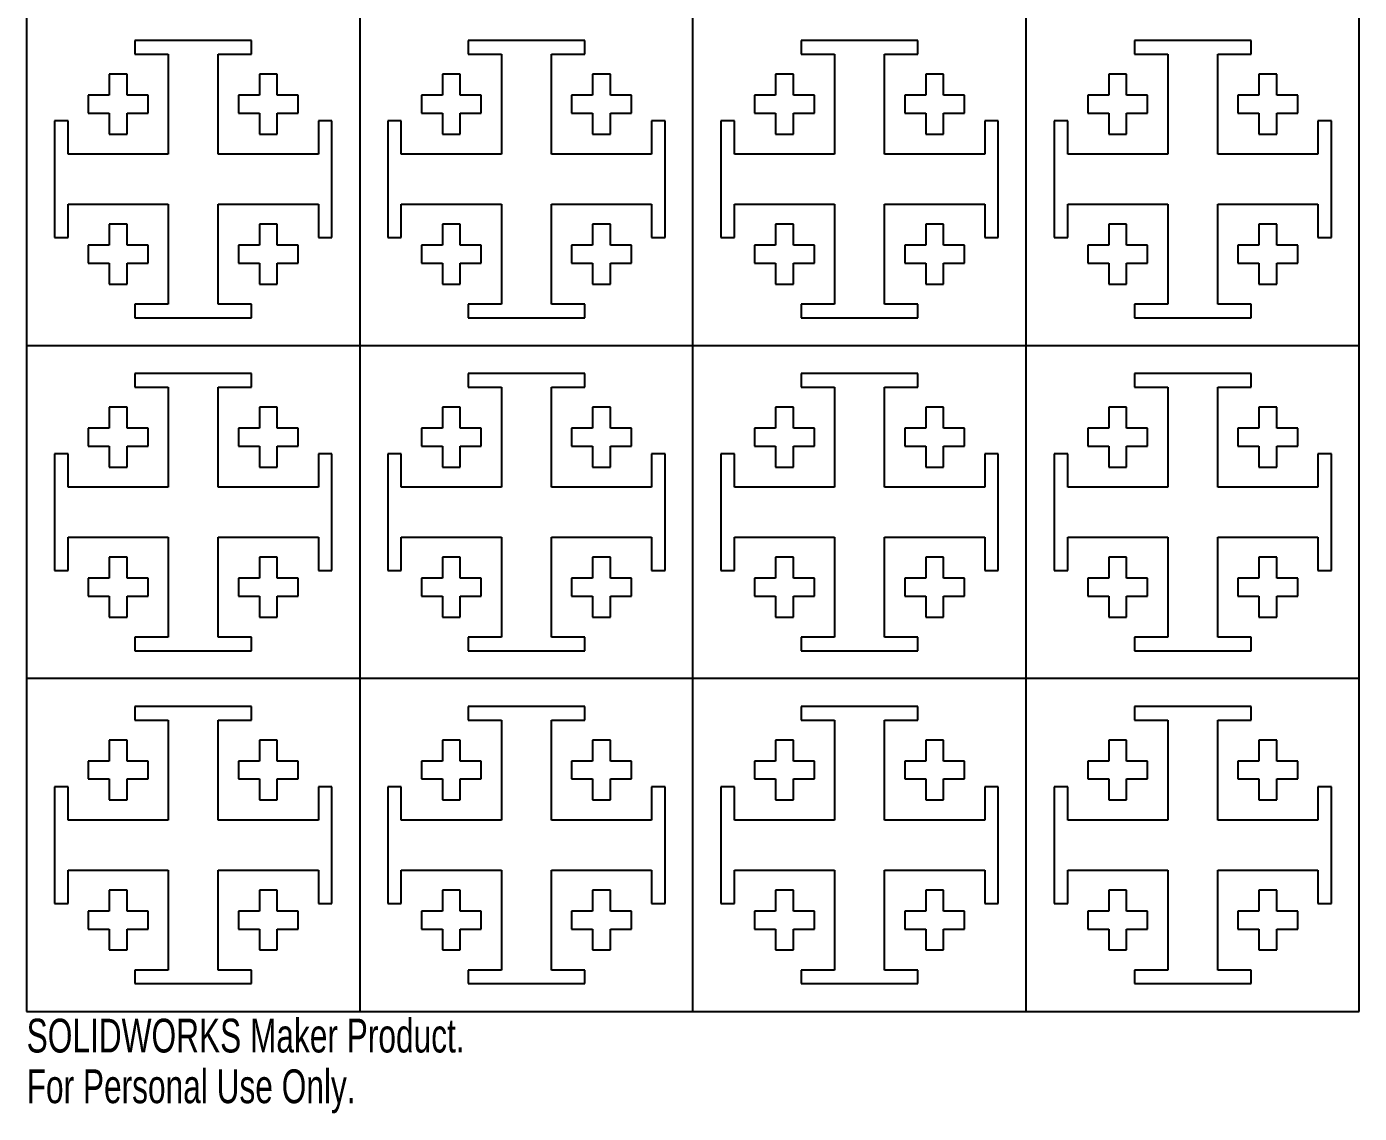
# Model space of a CAD drawing. Header units: millimetres. Extents: x -28 to 162, y -19 to 282.
# Drawn here: x -28.5 to 162, y -18.7 to 136.7 of the extents above; entities that cross this region are included whole.
import ezdxf

# ---------------------------------------------------------------- set-up
doc = ezdxf.new("R2010")
doc.units = ezdxf.units.MM
doc.styles.add('SLDTEXTSTYLE0', font='TXT', dxfattribs={"width": 0.7})

msp = doc.modelspace()

# ---------------------------------------------------------------- linework, layer by layer
at = {"color": 7, "linetype": 'Continuous', "lineweight": 25}
for p, q in [((-28.49, 281.62), (-28.49, -4.13)), ((19.14, 281.62), (19.14, -4.13)), ((66.76, -4.13), (66.76, 281.62)), ((114.39, -4.13), (114.39, 281.62)), ((162.01, -4.13), (162.01, 281.62)), ((3.66, 134.75), (-13.01, 134.75)), ((-13.01, 134.75), (-13.01, 132.82)), ((3.66, 132.82), (3.66, 134.75)), ((51.29, 134.75), (34.61, 134.75)), ((34.61, 134.75), (34.61, 132.82)), ((51.29, 132.82), (51.29, 134.75)), ((98.91, 134.75), (82.24, 134.75)), ((82.24, 134.75), (82.24, 132.82)), ((98.91, 132.82), (98.91, 134.75)), ((146.54, 134.75), (129.86, 134.75)), ((129.86, 134.75), (129.86, 132.82)), ((146.54, 132.82), (146.54, 134.75)), ((-13.01, 132.82), (-8.25, 132.82)), ((-8.25, 132.82), (-8.25, 118.51)), ((-1.1, 132.82), (3.66, 132.82)), ((-1.1, 118.51), (-1.1, 132.82)), ((34.61, 132.82), (39.37, 132.82)), ((39.37, 132.82), (39.37, 118.51)), ((46.53, 132.82), (51.29, 132.82)), ((46.53, 118.51), (46.53, 132.82)), ((82.24, 132.82), (87, 132.82)), ((87, 132.82), (87, 118.51)), ((94.15, 132.82), (98.91, 132.82)), ((94.15, 118.51), (94.15, 132.82)), ((129.86, 132.82), (134.62, 132.82)), ((134.62, 132.82), (134.62, 118.51)), ((141.78, 132.82), (146.54, 132.82)), ((141.78, 118.51), (141.78, 132.82)), ((-14.13, 129.94), (-16.68, 129.94)), ((-16.68, 129.94), (-16.68, 126.94)), ((-14.13, 126.94), (-14.13, 129.94)), ((7.33, 129.94), (4.78, 129.94)), ((4.78, 129.94), (4.78, 126.94)), ((7.33, 126.94), (7.33, 129.94)), ((33.49, 129.94), (30.94, 129.94)), ((30.94, 129.94), (30.94, 126.94)), ((33.49, 126.94), (33.49, 129.94)), ((54.96, 129.94), (52.4, 129.94)), ((52.4, 129.94), (52.4, 126.94)), ((54.96, 126.94), (54.96, 129.94)), ((81.12, 129.94), (78.57, 129.94)), ((78.57, 129.94), (78.57, 126.94)), ((81.12, 126.94), (81.12, 129.94)), ((102.58, 129.94), (100.03, 129.94)), ((100.03, 129.94), (100.03, 126.94)), ((102.58, 126.94), (102.58, 129.94)), ((128.74, 129.94), (126.19, 129.94)), ((126.19, 129.94), (126.19, 126.94)), ((128.74, 126.94), (128.74, 129.94)), ((150.21, 129.94), (147.65, 129.94)), ((147.65, 129.94), (147.65, 126.94)), ((150.21, 126.94), (150.21, 129.94)), ((-16.68, 126.94), (-19.68, 126.94)), ((-19.68, 126.94), (-19.68, 124.39)), ((-11.13, 126.94), (-14.13, 126.94)), ((-11.13, 124.39), (-11.13, 126.94)), ((4.78, 126.94), (1.78, 126.94)), ((1.78, 126.94), (1.78, 124.39)), ((10.33, 126.94), (7.33, 126.94)), ((10.33, 124.39), (10.33, 126.94)), ((30.94, 126.94), (27.94, 126.94)), ((27.94, 126.94), (27.94, 124.39)), ((36.49, 126.94), (33.49, 126.94)), ((36.49, 124.39), (36.49, 126.94)), ((52.4, 126.94), (49.41, 126.94)), ((49.41, 126.94), (49.41, 124.39)), ((57.96, 126.94), (54.96, 126.94)), ((57.96, 124.39), (57.96, 126.94)), ((78.57, 126.94), (75.57, 126.94)), ((75.57, 126.94), (75.57, 124.39)), ((84.12, 126.94), (81.12, 126.94)), ((84.12, 124.39), (84.12, 126.94)), ((100.03, 126.94), (97.03, 126.94)), ((97.03, 126.94), (97.03, 124.39)), ((105.58, 126.94), (102.58, 126.94)), ((105.58, 124.39), (105.58, 126.94)), ((126.19, 126.94), (123.19, 126.94)), ((123.19, 126.94), (123.19, 124.39)), ((131.74, 126.94), (128.74, 126.94)), ((131.74, 124.39), (131.74, 126.94)), ((147.65, 126.94), (144.66, 126.94)), ((144.66, 126.94), (144.66, 124.39)), ((153.21, 126.94), (150.21, 126.94)), ((153.21, 124.39), (153.21, 126.94)), ((-19.68, 124.39), (-16.68, 124.39)), ((-16.68, 124.39), (-16.68, 121.39)), ((-14.13, 121.39), (-14.13, 124.39)), ((-14.13, 124.39), (-11.13, 124.39)), ((1.78, 124.39), (4.78, 124.39)), ((4.78, 124.39), (4.78, 121.39)), ((7.33, 121.39), (7.33, 124.39)), ((7.33, 124.39), (10.33, 124.39)), ((27.94, 124.39), (30.94, 124.39)), ((30.94, 124.39), (30.94, 121.39)), ((33.49, 121.39), (33.49, 124.39)), ((33.49, 124.39), (36.49, 124.39)), ((49.41, 124.39), (52.4, 124.39)), ((52.4, 124.39), (52.4, 121.39)), ((54.96, 121.39), (54.96, 124.39)), ((54.96, 124.39), (57.96, 124.39)), ((75.57, 124.39), (78.57, 124.39)), ((78.57, 124.39), (78.57, 121.39)), ((81.12, 121.39), (81.12, 124.39)), ((81.12, 124.39), (84.12, 124.39)), ((97.03, 124.39), (100.03, 124.39)), ((100.03, 124.39), (100.03, 121.39)), ((102.58, 121.39), (102.58, 124.39)), ((102.58, 124.39), (105.58, 124.39)), ((123.19, 124.39), (126.19, 124.39)), ((126.19, 124.39), (126.19, 121.39)), ((128.74, 121.39), (128.74, 124.39)), ((128.74, 124.39), (131.74, 124.39)), ((144.66, 124.39), (147.65, 124.39)), ((147.65, 124.39), (147.65, 121.39)), ((150.21, 121.39), (150.21, 124.39)), ((150.21, 124.39), (153.21, 124.39)), ((-22.56, 123.27), (-24.5, 123.27)), ((-24.5, 123.27), (-24.5, 106.59)), ((-22.56, 118.51), (-22.56, 123.27)), ((15.15, 123.27), (13.21, 123.27)), ((13.21, 123.27), (13.21, 118.51)), ((15.15, 106.59), (15.15, 123.27)), ((25.07, 123.27), (23.13, 123.27)), ((23.13, 123.27), (23.13, 106.59)), ((25.07, 118.51), (25.07, 123.27)), ((62.77, 123.27), (60.83, 123.27)), ((60.83, 123.27), (60.83, 118.51)), ((62.77, 106.59), (62.77, 123.27)), ((72.69, 123.27), (70.75, 123.27)), ((70.75, 123.27), (70.75, 106.59)), ((72.69, 118.51), (72.69, 123.27)), ((110.4, 123.27), (108.46, 123.27)), ((108.46, 123.27), (108.46, 118.51)), ((110.4, 106.59), (110.4, 123.27)), ((120.32, 123.27), (118.38, 123.27)), ((118.38, 123.27), (118.38, 106.59)), ((120.32, 118.51), (120.32, 123.27)), ((158.02, 123.27), (156.08, 123.27)), ((156.08, 123.27), (156.08, 118.51)), ((158.02, 106.59), (158.02, 123.27)), ((-16.68, 121.39), (-14.13, 121.39)), ((4.78, 121.39), (7.33, 121.39)), ((30.94, 121.39), (33.49, 121.39)), ((52.4, 121.39), (54.96, 121.39)), ((78.57, 121.39), (81.12, 121.39)), ((100.03, 121.39), (102.58, 121.39)), ((126.19, 121.39), (128.74, 121.39)), ((147.65, 121.39), (150.21, 121.39)), ((-8.25, 118.51), (-22.56, 118.51)), ((13.21, 118.51), (-1.1, 118.51)), ((39.37, 118.51), (25.07, 118.51)), ((60.83, 118.51), (46.53, 118.51)), ((87, 118.51), (72.69, 118.51)), ((108.46, 118.51), (94.15, 118.51)), ((134.62, 118.51), (120.32, 118.51)), ((156.08, 118.51), (141.78, 118.51)), ((-22.56, 106.59), (-22.56, 111.35)), ((-22.56, 111.35), (-8.25, 111.35)), ((-8.25, 111.35), (-8.25, 97.05)), ((-1.1, 97.05), (-1.1, 111.35)), ((-1.1, 111.35), (13.21, 111.35)), ((13.21, 111.35), (13.21, 106.59)), ((25.07, 106.59), (25.07, 111.35)), ((25.07, 111.35), (39.37, 111.35)), ((39.37, 111.35), (39.37, 97.05)), ((46.53, 97.05), (46.53, 111.35)), ((46.53, 111.35), (60.83, 111.35)), ((60.83, 111.35), (60.83, 106.59)), ((72.69, 106.59), (72.69, 111.35)), ((72.69, 111.35), (87, 111.35)), ((87, 111.35), (87, 97.05)), ((94.15, 97.05), (94.15, 111.35)), ((94.15, 111.35), (108.46, 111.35)), ((108.46, 111.35), (108.46, 106.59)), ((120.32, 106.59), (120.32, 111.35)), ((120.32, 111.35), (134.62, 111.35)), ((134.62, 111.35), (134.62, 97.05)), ((141.78, 97.05), (141.78, 111.35)), ((141.78, 111.35), (156.08, 111.35)), ((156.08, 111.35), (156.08, 106.59)), ((-14.13, 108.48), (-16.68, 108.48)), ((-16.68, 108.48), (-16.68, 105.48)), ((-14.13, 105.48), (-14.13, 108.48)), ((7.33, 108.48), (4.78, 108.48)), ((4.78, 108.48), (4.78, 105.48)), ((7.33, 105.48), (7.33, 108.48)), ((33.49, 108.48), (30.94, 108.48)), ((30.94, 108.48), (30.94, 105.48)), ((33.49, 105.48), (33.49, 108.48)), ((54.96, 108.48), (52.4, 108.48)), ((52.4, 108.48), (52.4, 105.48)), ((54.96, 105.48), (54.96, 108.48)), ((81.12, 108.48), (78.57, 108.48)), ((78.57, 108.48), (78.57, 105.48)), ((81.12, 105.48), (81.12, 108.48)), ((102.58, 108.48), (100.03, 108.48)), ((100.03, 108.48), (100.03, 105.48)), ((102.58, 105.48), (102.58, 108.48)), ((128.74, 108.48), (126.19, 108.48)), ((126.19, 108.48), (126.19, 105.48)), ((128.74, 105.48), (128.74, 108.48)), ((150.21, 108.48), (147.65, 108.48)), ((147.65, 108.48), (147.65, 105.48)), ((150.21, 105.48), (150.21, 108.48)), ((-24.5, 106.59), (-22.56, 106.59)), ((-19.68, 105.48), (-19.68, 102.92)), ((-16.68, 105.48), (-19.68, 105.48)), ((-11.13, 105.48), (-14.13, 105.48)), ((-11.13, 102.92), (-11.13, 105.48)), ((4.78, 105.48), (1.78, 105.48)), ((1.78, 105.48), (1.78, 102.92)), ((10.33, 105.48), (7.33, 105.48)), ((10.33, 102.92), (10.33, 105.48)), ((13.21, 106.59), (15.15, 106.59)), ((23.13, 106.59), (25.07, 106.59)), ((27.94, 105.48), (27.94, 102.92)), ((30.94, 105.48), (27.94, 105.48)), ((36.49, 105.48), (33.49, 105.48)), ((36.49, 102.92), (36.49, 105.48)), ((52.4, 105.48), (49.41, 105.48)), ((49.41, 105.48), (49.41, 102.92)), ((57.96, 105.48), (54.96, 105.48)), ((57.96, 102.92), (57.96, 105.48)), ((60.83, 106.59), (62.77, 106.59)), ((70.75, 106.59), (72.69, 106.59)), ((75.57, 105.48), (75.57, 102.92)), ((78.57, 105.48), (75.57, 105.48)), ((84.12, 105.48), (81.12, 105.48)), ((84.12, 102.92), (84.12, 105.48)), ((100.03, 105.48), (97.03, 105.48)), ((97.03, 105.48), (97.03, 102.92)), ((105.58, 105.48), (102.58, 105.48)), ((105.58, 102.92), (105.58, 105.48)), ((108.46, 106.59), (110.4, 106.59)), ((118.38, 106.59), (120.32, 106.59)), ((123.19, 105.48), (123.19, 102.92)), ((126.19, 105.48), (123.19, 105.48)), ((131.74, 105.48), (128.74, 105.48)), ((131.74, 102.92), (131.74, 105.48)), ((147.65, 105.48), (144.66, 105.48)), ((144.66, 105.48), (144.66, 102.92)), ((153.21, 105.48), (150.21, 105.48)), ((153.21, 102.92), (153.21, 105.48)), ((156.08, 106.59), (158.02, 106.59)), ((-19.68, 102.92), (-16.68, 102.92)), ((-16.68, 102.92), (-16.68, 99.93)), ((-14.13, 99.93), (-14.13, 102.92)), ((-14.13, 102.92), (-11.13, 102.92)), ((1.78, 102.92), (4.78, 102.92)), ((4.78, 102.92), (4.78, 99.93)), ((7.33, 99.93), (7.33, 102.92)), ((7.33, 102.92), (10.33, 102.92)), ((27.94, 102.92), (30.94, 102.92)), ((30.94, 102.92), (30.94, 99.93)), ((33.49, 99.93), (33.49, 102.92)), ((33.49, 102.92), (36.49, 102.92)), ((49.41, 102.92), (52.4, 102.92)), ((52.4, 102.92), (52.4, 99.93)), ((54.96, 99.93), (54.96, 102.92)), ((54.96, 102.92), (57.96, 102.92)), ((75.57, 102.92), (78.57, 102.92)), ((78.57, 102.92), (78.57, 99.93)), ((81.12, 99.93), (81.12, 102.92)), ((81.12, 102.92), (84.12, 102.92)), ((97.03, 102.92), (100.03, 102.92)), ((100.03, 102.92), (100.03, 99.93)), ((102.58, 99.93), (102.58, 102.92)), ((102.58, 102.92), (105.58, 102.92)), ((123.19, 102.92), (126.19, 102.92)), ((126.19, 102.92), (126.19, 99.93)), ((128.74, 99.93), (128.74, 102.92)), ((128.74, 102.92), (131.74, 102.92)), ((144.66, 102.92), (147.65, 102.92)), ((147.65, 102.92), (147.65, 99.93)), ((150.21, 99.93), (150.21, 102.92)), ((150.21, 102.92), (153.21, 102.92)), ((-16.68, 99.93), (-14.13, 99.93)), ((4.78, 99.93), (7.33, 99.93)), ((30.94, 99.93), (33.49, 99.93)), ((52.4, 99.93), (54.96, 99.93)), ((78.57, 99.93), (81.12, 99.93)), ((100.03, 99.93), (102.58, 99.93)), ((126.19, 99.93), (128.74, 99.93)), ((147.65, 99.93), (150.21, 99.93)), ((-8.25, 97.05), (-13.01, 97.05)), ((-13.01, 97.05), (-13.01, 95.11)), ((3.66, 97.05), (-1.1, 97.05)), ((3.66, 95.11), (3.66, 97.05)), ((39.37, 97.05), (34.61, 97.05)), ((34.61, 97.05), (34.61, 95.11)), ((51.29, 97.05), (46.53, 97.05)), ((51.29, 95.11), (51.29, 97.05)), ((87, 97.05), (82.24, 97.05)), ((82.24, 97.05), (82.24, 95.11)), ((98.91, 97.05), (94.15, 97.05)), ((98.91, 95.11), (98.91, 97.05)), ((134.62, 97.05), (129.86, 97.05)), ((129.86, 97.05), (129.86, 95.11)), ((146.54, 97.05), (141.78, 97.05)), ((146.54, 95.11), (146.54, 97.05)), ((-13.01, 95.11), (3.66, 95.11)), ((34.61, 95.11), (51.29, 95.11)), ((82.24, 95.11), (98.91, 95.11)), ((129.86, 95.11), (146.54, 95.11)), ((-28.49, 91.12), (162.01, 91.12)), ((3.66, 87.13), (-13.01, 87.13)), ((-13.01, 87.13), (-13.01, 85.19)), ((3.66, 85.19), (3.66, 87.13)), ((51.29, 87.13), (34.61, 87.13)), ((34.61, 87.13), (34.61, 85.19)), ((51.29, 85.19), (51.29, 87.13)), ((98.91, 87.13), (82.24, 87.13)), ((82.24, 87.13), (82.24, 85.19)), ((98.91, 85.19), (98.91, 87.13)), ((146.54, 87.13), (129.86, 87.13)), ((129.86, 87.13), (129.86, 85.19)), ((146.54, 85.19), (146.54, 87.13)), ((-13.01, 85.19), (-8.25, 85.19)), ((-8.25, 85.19), (-8.25, 70.89)), ((-1.1, 85.19), (3.66, 85.19)), ((-1.1, 70.89), (-1.1, 85.19)), ((34.61, 85.19), (39.37, 85.19)), ((39.37, 85.19), (39.37, 70.89)), ((46.53, 85.19), (51.29, 85.19)), ((46.53, 70.89), (46.53, 85.19)), ((82.24, 85.19), (87, 85.19)), ((87, 85.19), (87, 70.89)), ((94.15, 85.19), (98.91, 85.19)), ((94.15, 70.89), (94.15, 85.19)), ((129.86, 85.19), (134.62, 85.19)), ((134.62, 85.19), (134.62, 70.89)), ((141.78, 85.19), (146.54, 85.19)), ((141.78, 70.89), (141.78, 85.19)), ((-14.13, 82.31), (-16.68, 82.31)), ((-16.68, 82.31), (-16.68, 79.31)), ((-14.13, 79.31), (-14.13, 82.31)), ((7.33, 82.31), (4.78, 82.31)), ((4.78, 82.31), (4.78, 79.31)), ((7.33, 79.31), (7.33, 82.31)), ((33.49, 82.31), (30.94, 82.31)), ((30.94, 82.31), (30.94, 79.31)), ((33.49, 79.31), (33.49, 82.31)), ((54.96, 82.31), (52.4, 82.31)), ((52.4, 82.31), (52.4, 79.31)), ((54.96, 79.31), (54.96, 82.31)), ((81.12, 82.31), (78.57, 82.31)), ((78.57, 82.31), (78.57, 79.31)), ((81.12, 79.31), (81.12, 82.31)), ((102.58, 82.31), (100.03, 82.31)), ((100.03, 82.31), (100.03, 79.31)), ((102.58, 79.31), (102.58, 82.31)), ((128.74, 82.31), (126.19, 82.31)), ((126.19, 82.31), (126.19, 79.31)), ((128.74, 79.31), (128.74, 82.31)), ((150.21, 82.31), (147.65, 82.31)), ((147.65, 82.31), (147.65, 79.31)), ((150.21, 79.31), (150.21, 82.31)), ((-16.68, 79.31), (-19.68, 79.31)), ((-19.68, 79.31), (-19.68, 76.76)), ((-11.13, 79.31), (-14.13, 79.31)), ((-11.13, 76.76), (-11.13, 79.31)), ((4.78, 79.31), (1.78, 79.31)), ((1.78, 79.31), (1.78, 76.76)), ((10.33, 79.31), (7.33, 79.31)), ((10.33, 76.76), (10.33, 79.31)), ((30.94, 79.31), (27.94, 79.31)), ((27.94, 79.31), (27.94, 76.76)), ((36.49, 79.31), (33.49, 79.31)), ((36.49, 76.76), (36.49, 79.31)), ((52.4, 79.31), (49.41, 79.31)), ((49.41, 79.31), (49.41, 76.76)), ((57.96, 79.31), (54.96, 79.31)), ((57.96, 76.76), (57.96, 79.31)), ((78.57, 79.31), (75.57, 79.31)), ((75.57, 79.31), (75.57, 76.76)), ((84.12, 79.31), (81.12, 79.31)), ((84.12, 76.76), (84.12, 79.31)), ((100.03, 79.31), (97.03, 79.31)), ((97.03, 79.31), (97.03, 76.76)), ((105.58, 79.31), (102.58, 79.31)), ((105.58, 76.76), (105.58, 79.31)), ((126.19, 79.31), (123.19, 79.31)), ((123.19, 79.31), (123.19, 76.76)), ((131.74, 79.31), (128.74, 79.31)), ((131.74, 76.76), (131.74, 79.31)), ((147.65, 79.31), (144.66, 79.31)), ((144.66, 79.31), (144.66, 76.76)), ((153.21, 79.31), (150.21, 79.31)), ((153.21, 76.76), (153.21, 79.31)), ((-19.68, 76.76), (-16.68, 76.76)), ((-16.68, 76.76), (-16.68, 73.76)), ((-14.13, 73.76), (-14.13, 76.76)), ((-14.13, 76.76), (-11.13, 76.76)), ((1.78, 76.76), (4.78, 76.76)), ((4.78, 76.76), (4.78, 73.76)), ((7.33, 73.76), (7.33, 76.76)), ((7.33, 76.76), (10.33, 76.76)), ((27.94, 76.76), (30.94, 76.76)), ((30.94, 76.76), (30.94, 73.76)), ((33.49, 73.76), (33.49, 76.76)), ((33.49, 76.76), (36.49, 76.76)), ((49.41, 76.76), (52.4, 76.76)), ((52.4, 76.76), (52.4, 73.76)), ((54.96, 73.76), (54.96, 76.76)), ((54.96, 76.76), (57.96, 76.76)), ((75.57, 76.76), (78.57, 76.76)), ((78.57, 76.76), (78.57, 73.76)), ((81.12, 73.76), (81.12, 76.76)), ((81.12, 76.76), (84.12, 76.76)), ((97.03, 76.76), (100.03, 76.76)), ((100.03, 76.76), (100.03, 73.76)), ((102.58, 73.76), (102.58, 76.76)), ((102.58, 76.76), (105.58, 76.76)), ((123.19, 76.76), (126.19, 76.76)), ((126.19, 76.76), (126.19, 73.76)), ((128.74, 73.76), (128.74, 76.76)), ((128.74, 76.76), (131.74, 76.76)), ((144.66, 76.76), (147.65, 76.76)), ((147.65, 76.76), (147.65, 73.76)), ((150.21, 73.76), (150.21, 76.76)), ((150.21, 76.76), (153.21, 76.76)), ((-22.56, 75.65), (-24.5, 75.65)), ((-24.5, 75.65), (-24.5, 58.97)), ((-22.56, 70.89), (-22.56, 75.65)), ((15.15, 75.65), (13.21, 75.65)), ((13.21, 75.65), (13.21, 70.89)), ((15.15, 58.97), (15.15, 75.65)), ((25.07, 75.65), (23.13, 75.65)), ((23.13, 75.65), (23.13, 58.97)), ((25.07, 70.89), (25.07, 75.65)), ((62.77, 75.65), (60.83, 75.65)), ((60.83, 75.65), (60.83, 70.89)), ((62.77, 58.97), (62.77, 75.65)), ((72.69, 75.65), (70.75, 75.65)), ((70.75, 75.65), (70.75, 58.97)), ((72.69, 70.89), (72.69, 75.65)), ((110.4, 75.65), (108.46, 75.65)), ((108.46, 75.65), (108.46, 70.89)), ((110.4, 58.97), (110.4, 75.65)), ((120.32, 75.65), (118.38, 75.65)), ((118.38, 75.65), (118.38, 58.97)), ((120.32, 70.89), (120.32, 75.65)), ((158.02, 75.65), (156.08, 75.65)), ((156.08, 75.65), (156.08, 70.89)), ((158.02, 58.97), (158.02, 75.65)), ((-16.68, 73.76), (-14.13, 73.76)), ((4.78, 73.76), (7.33, 73.76)), ((30.94, 73.76), (33.49, 73.76)), ((52.4, 73.76), (54.96, 73.76)), ((78.57, 73.76), (81.12, 73.76)), ((100.03, 73.76), (102.58, 73.76)), ((126.19, 73.76), (128.74, 73.76)), ((147.65, 73.76), (150.21, 73.76)), ((-8.25, 70.89), (-22.56, 70.89)), ((13.21, 70.89), (-1.1, 70.89)), ((39.37, 70.89), (25.07, 70.89)), ((60.83, 70.89), (46.53, 70.89)), ((87, 70.89), (72.69, 70.89)), ((108.46, 70.89), (94.15, 70.89)), ((134.62, 70.89), (120.32, 70.89)), ((156.08, 70.89), (141.78, 70.89)), ((-22.56, 58.97), (-22.56, 63.73)), ((-22.56, 63.73), (-8.25, 63.73)), ((-8.25, 63.73), (-8.25, 49.42)), ((-1.1, 49.42), (-1.1, 63.73)), ((-1.1, 63.73), (13.21, 63.73)), ((13.21, 63.73), (13.21, 58.97)), ((25.07, 58.97), (25.07, 63.73)), ((25.07, 63.73), (39.37, 63.73)), ((39.37, 63.73), (39.37, 49.42)), ((46.53, 49.42), (46.53, 63.73)), ((46.53, 63.73), (60.83, 63.73)), ((60.83, 63.73), (60.83, 58.97)), ((72.69, 58.97), (72.69, 63.73)), ((72.69, 63.73), (87, 63.73)), ((87, 63.73), (87, 49.42)), ((94.15, 49.42), (94.15, 63.73)), ((94.15, 63.73), (108.46, 63.73)), ((108.46, 63.73), (108.46, 58.97)), ((120.32, 58.97), (120.32, 63.73)), ((120.32, 63.73), (134.62, 63.73)), ((134.62, 63.73), (134.62, 49.42)), ((141.78, 49.42), (141.78, 63.73)), ((141.78, 63.73), (156.08, 63.73)), ((156.08, 63.73), (156.08, 58.97)), ((-14.13, 60.85), (-16.68, 60.85)), ((-16.68, 60.85), (-16.68, 57.85)), ((-14.13, 57.85), (-14.13, 60.85)), ((7.33, 60.85), (4.78, 60.85)), ((4.78, 60.85), (4.78, 57.85)), ((7.33, 57.85), (7.33, 60.85)), ((33.49, 60.85), (30.94, 60.85)), ((30.94, 60.85), (30.94, 57.85)), ((33.49, 57.85), (33.49, 60.85)), ((54.96, 60.85), (52.4, 60.85)), ((52.4, 60.85), (52.4, 57.85)), ((54.96, 57.85), (54.96, 60.85)), ((81.12, 60.85), (78.57, 60.85)), ((78.57, 60.85), (78.57, 57.85)), ((81.12, 57.85), (81.12, 60.85)), ((102.58, 60.85), (100.03, 60.85)), ((100.03, 60.85), (100.03, 57.85)), ((102.58, 57.85), (102.58, 60.85)), ((128.74, 60.85), (126.19, 60.85)), ((126.19, 60.85), (126.19, 57.85)), ((128.74, 57.85), (128.74, 60.85)), ((150.21, 60.85), (147.65, 60.85)), ((147.65, 60.85), (147.65, 57.85)), ((150.21, 57.85), (150.21, 60.85)), ((-24.5, 58.97), (-22.56, 58.97)), ((-19.68, 57.85), (-19.68, 55.3)), ((-16.68, 57.85), (-19.68, 57.85)), ((-11.13, 57.85), (-14.13, 57.85)), ((-11.13, 55.3), (-11.13, 57.85)), ((4.78, 57.85), (1.78, 57.85)), ((1.78, 57.85), (1.78, 55.3)), ((10.33, 57.85), (7.33, 57.85)), ((10.33, 55.3), (10.33, 57.85)), ((13.21, 58.97), (15.15, 58.97)), ((23.13, 58.97), (25.07, 58.97)), ((27.94, 57.85), (27.94, 55.3)), ((30.94, 57.85), (27.94, 57.85)), ((36.49, 57.85), (33.49, 57.85)), ((36.49, 55.3), (36.49, 57.85)), ((52.4, 57.85), (49.41, 57.85)), ((49.41, 57.85), (49.41, 55.3)), ((57.96, 57.85), (54.96, 57.85)), ((57.96, 55.3), (57.96, 57.85)), ((60.83, 58.97), (62.77, 58.97)), ((70.75, 58.97), (72.69, 58.97)), ((75.57, 57.85), (75.57, 55.3)), ((78.57, 57.85), (75.57, 57.85)), ((84.12, 57.85), (81.12, 57.85)), ((84.12, 55.3), (84.12, 57.85)), ((100.03, 57.85), (97.03, 57.85)), ((97.03, 57.85), (97.03, 55.3)), ((105.58, 57.85), (102.58, 57.85)), ((105.58, 55.3), (105.58, 57.85)), ((108.46, 58.97), (110.4, 58.97)), ((118.38, 58.97), (120.32, 58.97)), ((123.19, 57.85), (123.19, 55.3)), ((126.19, 57.85), (123.19, 57.85)), ((131.74, 57.85), (128.74, 57.85)), ((131.74, 55.3), (131.74, 57.85)), ((147.65, 57.85), (144.66, 57.85)), ((144.66, 57.85), (144.66, 55.3)), ((153.21, 57.85), (150.21, 57.85)), ((153.21, 55.3), (153.21, 57.85)), ((156.08, 58.97), (158.02, 58.97)), ((-19.68, 55.3), (-16.68, 55.3)), ((-16.68, 55.3), (-16.68, 52.3)), ((-14.13, 52.3), (-14.13, 55.3)), ((-14.13, 55.3), (-11.13, 55.3)), ((1.78, 55.3), (4.78, 55.3)), ((4.78, 55.3), (4.78, 52.3)), ((7.33, 52.3), (7.33, 55.3)), ((7.33, 55.3), (10.33, 55.3)), ((27.94, 55.3), (30.94, 55.3)), ((30.94, 55.3), (30.94, 52.3)), ((33.49, 52.3), (33.49, 55.3)), ((33.49, 55.3), (36.49, 55.3)), ((49.41, 55.3), (52.4, 55.3)), ((52.4, 55.3), (52.4, 52.3)), ((54.96, 52.3), (54.96, 55.3)), ((54.96, 55.3), (57.96, 55.3)), ((75.57, 55.3), (78.57, 55.3)), ((78.57, 55.3), (78.57, 52.3)), ((81.12, 52.3), (81.12, 55.3)), ((81.12, 55.3), (84.12, 55.3)), ((97.03, 55.3), (100.03, 55.3)), ((100.03, 55.3), (100.03, 52.3)), ((102.58, 52.3), (102.58, 55.3)), ((102.58, 55.3), (105.58, 55.3)), ((123.19, 55.3), (126.19, 55.3)), ((126.19, 55.3), (126.19, 52.3)), ((128.74, 52.3), (128.74, 55.3)), ((128.74, 55.3), (131.74, 55.3)), ((144.66, 55.3), (147.65, 55.3)), ((147.65, 55.3), (147.65, 52.3)), ((150.21, 52.3), (150.21, 55.3)), ((150.21, 55.3), (153.21, 55.3)), ((-16.68, 52.3), (-14.13, 52.3)), ((4.78, 52.3), (7.33, 52.3)), ((30.94, 52.3), (33.49, 52.3)), ((52.4, 52.3), (54.96, 52.3)), ((78.57, 52.3), (81.12, 52.3)), ((100.03, 52.3), (102.58, 52.3)), ((126.19, 52.3), (128.74, 52.3)), ((147.65, 52.3), (150.21, 52.3)), ((-8.25, 49.42), (-13.01, 49.42)), ((-13.01, 49.42), (-13.01, 47.49)), ((3.66, 49.42), (-1.1, 49.42)), ((3.66, 47.49), (3.66, 49.42)), ((39.37, 49.42), (34.61, 49.42)), ((34.61, 49.42), (34.61, 47.49)), ((51.29, 49.42), (46.53, 49.42)), ((51.29, 47.49), (51.29, 49.42)), ((87, 49.42), (82.24, 49.42)), ((82.24, 49.42), (82.24, 47.49)), ((98.91, 49.42), (94.15, 49.42)), ((98.91, 47.49), (98.91, 49.42)), ((134.62, 49.42), (129.86, 49.42)), ((129.86, 49.42), (129.86, 47.49)), ((146.54, 49.42), (141.78, 49.42)), ((146.54, 47.49), (146.54, 49.42)), ((-13.01, 47.49), (3.66, 47.49)), ((34.61, 47.49), (51.29, 47.49)), ((82.24, 47.49), (98.91, 47.49)), ((129.86, 47.49), (146.54, 47.49)), ((162.01, 43.49), (-28.49, 43.49)), ((3.66, 39.5), (-13.01, 39.5)), ((-13.01, 39.5), (-13.01, 37.57)), ((3.66, 37.57), (3.66, 39.5)), ((51.29, 39.5), (34.61, 39.5)), ((34.61, 39.5), (34.61, 37.57)), ((51.29, 37.57), (51.29, 39.5)), ((98.91, 39.5), (82.24, 39.5)), ((82.24, 39.5), (82.24, 37.57)), ((98.91, 37.57), (98.91, 39.5)), ((146.54, 39.5), (129.86, 39.5)), ((129.86, 39.5), (129.86, 37.57)), ((146.54, 37.57), (146.54, 39.5)), ((-13.01, 37.57), (-8.25, 37.57)), ((-8.25, 37.57), (-8.25, 23.26)), ((-1.1, 37.57), (3.66, 37.57)), ((-1.1, 23.26), (-1.1, 37.57)), ((34.61, 37.57), (39.37, 37.57)), ((39.37, 37.57), (39.37, 23.26)), ((46.53, 37.57), (51.29, 37.57)), ((46.53, 23.26), (46.53, 37.57)), ((82.24, 37.57), (87, 37.57)), ((87, 37.57), (87, 23.26)), ((94.15, 37.57), (98.91, 37.57)), ((94.15, 23.26), (94.15, 37.57)), ((129.86, 37.57), (134.62, 37.57)), ((134.62, 37.57), (134.62, 23.26)), ((141.78, 37.57), (146.54, 37.57)), ((141.78, 23.26), (141.78, 37.57)), ((-14.13, 34.69), (-16.68, 34.69)), ((-16.68, 34.69), (-16.68, 31.69)), ((-14.13, 31.69), (-14.13, 34.69)), ((7.33, 34.69), (4.78, 34.69)), ((4.78, 34.69), (4.78, 31.69)), ((7.33, 31.69), (7.33, 34.69)), ((33.49, 34.69), (30.94, 34.69)), ((30.94, 34.69), (30.94, 31.69)), ((33.49, 31.69), (33.49, 34.69)), ((54.96, 34.69), (52.4, 34.69)), ((52.4, 34.69), (52.4, 31.69)), ((54.96, 31.69), (54.96, 34.69)), ((81.12, 34.69), (78.57, 34.69)), ((78.57, 34.69), (78.57, 31.69)), ((81.12, 31.69), (81.12, 34.69)), ((102.58, 34.69), (100.03, 34.69)), ((100.03, 34.69), (100.03, 31.69)), ((102.58, 31.69), (102.58, 34.69)), ((128.74, 34.69), (126.19, 34.69)), ((126.19, 34.69), (126.19, 31.69)), ((128.74, 31.69), (128.74, 34.69)), ((150.21, 34.69), (147.65, 34.69)), ((147.65, 34.69), (147.65, 31.69)), ((150.21, 31.69), (150.21, 34.69)), ((-16.68, 31.69), (-19.68, 31.69)), ((-19.68, 31.69), (-19.68, 29.14)), ((-11.13, 31.69), (-14.13, 31.69)), ((-11.13, 29.14), (-11.13, 31.69)), ((4.78, 31.69), (1.78, 31.69)), ((1.78, 31.69), (1.78, 29.14)), ((10.33, 31.69), (7.33, 31.69)), ((10.33, 29.14), (10.33, 31.69)), ((30.94, 31.69), (27.94, 31.69)), ((27.94, 31.69), (27.94, 29.14)), ((36.49, 31.69), (33.49, 31.69)), ((36.49, 29.14), (36.49, 31.69)), ((52.4, 31.69), (49.41, 31.69)), ((49.41, 31.69), (49.41, 29.14)), ((57.96, 31.69), (54.96, 31.69)), ((57.96, 29.14), (57.96, 31.69)), ((78.57, 31.69), (75.57, 31.69)), ((75.57, 31.69), (75.57, 29.14)), ((84.12, 31.69), (81.12, 31.69)), ((84.12, 29.14), (84.12, 31.69)), ((100.03, 31.69), (97.03, 31.69)), ((97.03, 31.69), (97.03, 29.14)), ((105.58, 31.69), (102.58, 31.69)), ((105.58, 29.14), (105.58, 31.69)), ((126.19, 31.69), (123.19, 31.69)), ((123.19, 31.69), (123.19, 29.14)), ((131.74, 31.69), (128.74, 31.69)), ((131.74, 29.14), (131.74, 31.69)), ((147.65, 31.69), (144.66, 31.69)), ((144.66, 31.69), (144.66, 29.14)), ((153.21, 31.69), (150.21, 31.69)), ((153.21, 29.14), (153.21, 31.69)), ((-19.68, 29.14), (-16.68, 29.14)), ((-16.68, 29.14), (-16.68, 26.14)), ((-14.13, 26.14), (-14.13, 29.14)), ((-14.13, 29.14), (-11.13, 29.14)), ((1.78, 29.14), (4.78, 29.14)), ((4.78, 29.14), (4.78, 26.14)), ((7.33, 26.14), (7.33, 29.14)), ((7.33, 29.14), (10.33, 29.14)), ((27.94, 29.14), (30.94, 29.14)), ((30.94, 29.14), (30.94, 26.14)), ((33.49, 26.14), (33.49, 29.14)), ((33.49, 29.14), (36.49, 29.14)), ((49.41, 29.14), (52.4, 29.14)), ((52.4, 29.14), (52.4, 26.14)), ((54.96, 26.14), (54.96, 29.14)), ((54.96, 29.14), (57.96, 29.14)), ((75.57, 29.14), (78.57, 29.14)), ((78.57, 29.14), (78.57, 26.14)), ((81.12, 26.14), (81.12, 29.14)), ((81.12, 29.14), (84.12, 29.14)), ((97.03, 29.14), (100.03, 29.14)), ((100.03, 29.14), (100.03, 26.14)), ((102.58, 26.14), (102.58, 29.14)), ((102.58, 29.14), (105.58, 29.14)), ((123.19, 29.14), (126.19, 29.14)), ((126.19, 29.14), (126.19, 26.14)), ((128.74, 26.14), (128.74, 29.14)), ((128.74, 29.14), (131.74, 29.14)), ((144.66, 29.14), (147.65, 29.14)), ((147.65, 29.14), (147.65, 26.14)), ((150.21, 26.14), (150.21, 29.14)), ((150.21, 29.14), (153.21, 29.14)), ((-22.56, 28.02), (-24.5, 28.02)), ((-24.5, 28.02), (-24.5, 11.34)), ((-22.56, 23.26), (-22.56, 28.02)), ((15.15, 28.02), (13.21, 28.02)), ((13.21, 28.02), (13.21, 23.26)), ((15.15, 11.34), (15.15, 28.02)), ((25.07, 28.02), (23.13, 28.02)), ((23.13, 28.02), (23.13, 11.34)), ((25.07, 23.26), (25.07, 28.02)), ((62.77, 28.02), (60.83, 28.02)), ((60.83, 28.02), (60.83, 23.26)), ((62.77, 11.34), (62.77, 28.02)), ((72.69, 28.02), (70.75, 28.02)), ((70.75, 28.02), (70.75, 11.34)), ((72.69, 23.26), (72.69, 28.02)), ((110.4, 28.02), (108.46, 28.02)), ((108.46, 28.02), (108.46, 23.26)), ((110.4, 11.34), (110.4, 28.02)), ((120.32, 28.02), (118.38, 28.02)), ((118.38, 28.02), (118.38, 11.34)), ((120.32, 23.26), (120.32, 28.02)), ((158.02, 28.02), (156.08, 28.02)), ((156.08, 28.02), (156.08, 23.26)), ((158.02, 11.34), (158.02, 28.02)), ((-16.68, 26.14), (-14.13, 26.14)), ((4.78, 26.14), (7.33, 26.14)), ((30.94, 26.14), (33.49, 26.14)), ((52.4, 26.14), (54.96, 26.14)), ((78.57, 26.14), (81.12, 26.14)), ((100.03, 26.14), (102.58, 26.14)), ((126.19, 26.14), (128.74, 26.14)), ((147.65, 26.14), (150.21, 26.14)), ((-8.25, 23.26), (-22.56, 23.26)), ((13.21, 23.26), (-1.1, 23.26)), ((39.37, 23.26), (25.07, 23.26)), ((60.83, 23.26), (46.53, 23.26)), ((87, 23.26), (72.69, 23.26)), ((108.46, 23.26), (94.15, 23.26)), ((134.62, 23.26), (120.32, 23.26)), ((156.08, 23.26), (141.78, 23.26)), ((-22.56, 11.34), (-22.56, 16.1)), ((-22.56, 16.1), (-8.25, 16.1)), ((-8.25, 16.1), (-8.25, 1.8)), ((-1.1, 1.8), (-1.1, 16.1)), ((-1.1, 16.1), (13.21, 16.1)), ((13.21, 16.1), (13.21, 11.34)), ((25.07, 11.34), (25.07, 16.1)), ((25.07, 16.1), (39.37, 16.1)), ((39.37, 16.1), (39.37, 1.8)), ((46.53, 1.8), (46.53, 16.1)), ((46.53, 16.1), (60.83, 16.1)), ((60.83, 16.1), (60.83, 11.34)), ((72.69, 11.34), (72.69, 16.1)), ((72.69, 16.1), (87, 16.1)), ((87, 16.1), (87, 1.8)), ((94.15, 1.8), (94.15, 16.1)), ((94.15, 16.1), (108.46, 16.1)), ((108.46, 16.1), (108.46, 11.34)), ((120.32, 11.34), (120.32, 16.1)), ((120.32, 16.1), (134.62, 16.1)), ((134.62, 16.1), (134.62, 1.8)), ((141.78, 1.8), (141.78, 16.1)), ((141.78, 16.1), (156.08, 16.1)), ((156.08, 16.1), (156.08, 11.34)), ((-14.13, 13.23), (-16.68, 13.23)), ((-16.68, 13.23), (-16.68, 10.23)), ((-14.13, 10.23), (-14.13, 13.23)), ((7.33, 13.23), (4.78, 13.23)), ((4.78, 13.23), (4.78, 10.23)), ((7.33, 10.23), (7.33, 13.23)), ((33.49, 13.23), (30.94, 13.23)), ((30.94, 13.23), (30.94, 10.23)), ((33.49, 10.23), (33.49, 13.23)), ((54.96, 13.23), (52.4, 13.23)), ((52.4, 13.23), (52.4, 10.23)), ((54.96, 10.23), (54.96, 13.23)), ((81.12, 13.23), (78.57, 13.23)), ((78.57, 13.23), (78.57, 10.23)), ((81.12, 10.23), (81.12, 13.23)), ((102.58, 13.23), (100.03, 13.23)), ((100.03, 13.23), (100.03, 10.23)), ((102.58, 10.23), (102.58, 13.23)), ((128.74, 13.23), (126.19, 13.23)), ((126.19, 13.23), (126.19, 10.23)), ((128.74, 10.23), (128.74, 13.23)), ((150.21, 13.23), (147.65, 13.23)), ((147.65, 13.23), (147.65, 10.23)), ((150.21, 10.23), (150.21, 13.23)), ((-24.5, 11.34), (-22.56, 11.34)), ((-19.68, 10.23), (-19.68, 7.67)), ((-16.68, 10.23), (-19.68, 10.23)), ((-11.13, 10.23), (-14.13, 10.23)), ((-11.13, 7.67), (-11.13, 10.23)), ((4.78, 10.23), (1.78, 10.23)), ((1.78, 10.23), (1.78, 7.67)), ((10.33, 10.23), (7.33, 10.23)), ((10.33, 7.67), (10.33, 10.23)), ((13.21, 11.34), (15.15, 11.34)), ((23.13, 11.34), (25.07, 11.34)), ((27.94, 10.23), (27.94, 7.67)), ((30.94, 10.23), (27.94, 10.23)), ((36.49, 10.23), (33.49, 10.23)), ((36.49, 7.67), (36.49, 10.23)), ((52.4, 10.23), (49.41, 10.23)), ((49.41, 10.23), (49.41, 7.67)), ((57.96, 10.23), (54.96, 10.23)), ((57.96, 7.67), (57.96, 10.23)), ((60.83, 11.34), (62.77, 11.34)), ((70.75, 11.34), (72.69, 11.34)), ((75.57, 10.23), (75.57, 7.67)), ((78.57, 10.23), (75.57, 10.23)), ((84.12, 10.23), (81.12, 10.23)), ((84.12, 7.67), (84.12, 10.23)), ((100.03, 10.23), (97.03, 10.23)), ((97.03, 10.23), (97.03, 7.67)), ((105.58, 10.23), (102.58, 10.23)), ((105.58, 7.67), (105.58, 10.23)), ((108.46, 11.34), (110.4, 11.34)), ((118.38, 11.34), (120.32, 11.34)), ((123.19, 10.23), (123.19, 7.67)), ((126.19, 10.23), (123.19, 10.23)), ((131.74, 10.23), (128.74, 10.23)), ((131.74, 7.67), (131.74, 10.23)), ((147.65, 10.23), (144.66, 10.23)), ((144.66, 10.23), (144.66, 7.67)), ((153.21, 10.23), (150.21, 10.23)), ((153.21, 7.67), (153.21, 10.23)), ((156.08, 11.34), (158.02, 11.34)), ((-19.68, 7.67), (-16.68, 7.67)), ((-16.68, 7.67), (-16.68, 4.68)), ((-14.13, 4.68), (-14.13, 7.67)), ((-14.13, 7.67), (-11.13, 7.67)), ((1.78, 7.67), (4.78, 7.67)), ((4.78, 7.67), (4.78, 4.68)), ((7.33, 4.68), (7.33, 7.67)), ((7.33, 7.67), (10.33, 7.67)), ((27.94, 7.67), (30.94, 7.67)), ((30.94, 7.67), (30.94, 4.68)), ((33.49, 4.68), (33.49, 7.67)), ((33.49, 7.67), (36.49, 7.67)), ((49.41, 7.67), (52.4, 7.67)), ((52.4, 7.67), (52.4, 4.68)), ((54.96, 4.68), (54.96, 7.67)), ((54.96, 7.67), (57.96, 7.67)), ((75.57, 7.67), (78.57, 7.67)), ((78.57, 7.67), (78.57, 4.68)), ((81.12, 4.68), (81.12, 7.67)), ((81.12, 7.67), (84.12, 7.67)), ((97.03, 7.67), (100.03, 7.67)), ((100.03, 7.67), (100.03, 4.68)), ((102.58, 4.68), (102.58, 7.67)), ((102.58, 7.67), (105.58, 7.67)), ((123.19, 7.67), (126.19, 7.67)), ((126.19, 7.67), (126.19, 4.68)), ((128.74, 4.68), (128.74, 7.67)), ((128.74, 7.67), (131.74, 7.67)), ((144.66, 7.67), (147.65, 7.67)), ((147.65, 7.67), (147.65, 4.68)), ((150.21, 4.68), (150.21, 7.67)), ((150.21, 7.67), (153.21, 7.67)), ((-16.68, 4.68), (-14.13, 4.68)), ((4.78, 4.68), (7.33, 4.68)), ((30.94, 4.68), (33.49, 4.68)), ((52.4, 4.68), (54.96, 4.68)), ((78.57, 4.68), (81.12, 4.68)), ((100.03, 4.68), (102.58, 4.68)), ((126.19, 4.68), (128.74, 4.68)), ((147.65, 4.68), (150.21, 4.68)), ((-8.25, 1.8), (-13.01, 1.8)), ((-13.01, 1.8), (-13.01, -0.14)), ((3.66, 1.8), (-1.1, 1.8)), ((3.66, -0.14), (3.66, 1.8)), ((39.37, 1.8), (34.61, 1.8)), ((34.61, 1.8), (34.61, -0.14)), ((51.29, 1.8), (46.53, 1.8)), ((51.29, -0.14), (51.29, 1.8)), ((87, 1.8), (82.24, 1.8)), ((82.24, 1.8), (82.24, -0.14)), ((98.91, 1.8), (94.15, 1.8)), ((98.91, -0.14), (98.91, 1.8)), ((134.62, 1.8), (129.86, 1.8)), ((129.86, 1.8), (129.86, -0.14)), ((146.54, 1.8), (141.78, 1.8)), ((146.54, -0.14), (146.54, 1.8)), ((-13.01, -0.14), (3.66, -0.14)), ((34.61, -0.14), (51.29, -0.14)), ((82.24, -0.14), (98.91, -0.14)), ((129.86, -0.14), (146.54, -0.14)), ((-28.49, -4.13), (162.01, -4.13))]:
    msp.add_line(p, q, dxfattribs=at)

# ---------------------------------------------------------------- texts
at = {"color": 7, "linetype": 'Continuous', "char_height": 4.8336, "attachment_point": 1, "style": 'SLDTEXTSTYLE0'}
for s, insert in [('SOLIDWORKS Maker Product.', (-28.49, -5.15)), ('For Personal Use Only.', (-28.49, -12.4))]:
    msp.add_mtext(s, dxfattribs=dict(at, insert=insert))

doc.saveas('drawing.dxf')
